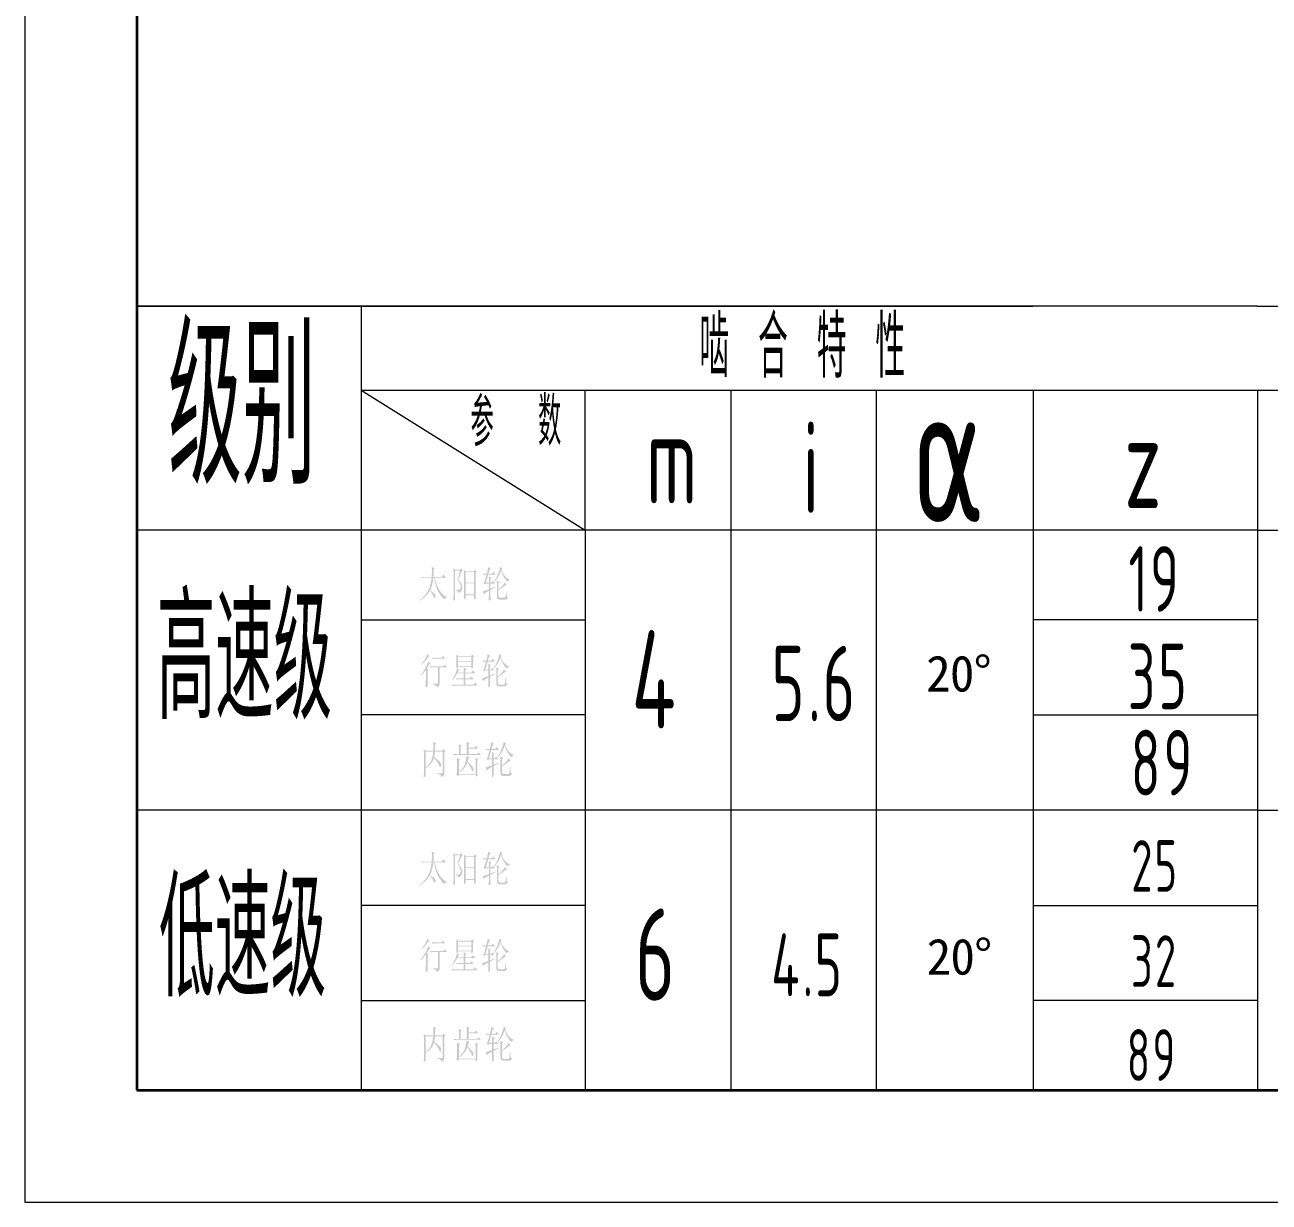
# Model space of a CAD drawing. Header units: millimetres. Extents: x -2378 to 2378, y -1682 to 1682.
# Drawn here: x -2378 to -1490, y -1682 to -841 of the extents above; entities that cross this region are included whole.
import ezdxf

# ---------------------------------------------------------------- set-up
doc = ezdxf.new("R2010")
doc.units = ezdxf.units.MM
doc.layers.add('粗实线层', color=7, linetype='Continuous', lineweight=35)
doc.layers.add('细实线层', color=7, linetype='Continuous', lineweight=18)
doc.styles.get("Standard").update_dxf_attribs({"font": 'txt.shx'})
doc.styles.add('标准', font='isocp.shx', dxfattribs={"width": 0.667, "bigfont": 'gbcbig.shx'})

# ---------------------------------------------------------------- blocks, each defined once
blk = doc.blocks.new('$CAXA_FRAME_13B17AC1$')
at = {"layer": '粗实线层'}
for p, q in [((-574.5, 400.5), (-574.5, -400.5)), ((-574.5, -400.5), (574.5, -400.5))]:
    blk.add_line(p, q, dxfattribs=at)
at = {"layer": '细实线层'}
for p, q in [((-594.5, 420.5), (-594.5, -420.5)), ((-594.5, -420.5), (594.5, -420.5))]:
    blk.add_line(p, q, dxfattribs=at)

msp = doc.modelspace()

# ---------------------------------------------------------------- hatches: boundary and pattern name
at = {"layer": '细实线层'}
h = msp.add_hatch(color=0, dxfattribs=at)
h.paths.add_polyline_path([(-2088.494, -1245.211), (-2087.351, -1245.912), (-2086.421, -1246.557), (-2085.707, -1247.141), (-2085.214, -1247.66), (-2084.919, -1248.169), (-2084.792, -1248.722), (-2084.83, -1249.31), (-2085.029, -1249.923), (-2085.313, -1250.365), (-2085.606, -1250.443), (-2085.9, -1250.157), (-2086.184, -1249.508), (-2086.548, -1248.633), (-2087.085, -1247.671), (-2087.795, -1246.623), (-2088.679, -1245.488)], flags=0)
h.paths.add_polyline_path([(-2085.352, -1229.273), (-2086.092, -1230.105), (-2086.149, -1232.663), (-2086.276, -1235.325), (-2080.363, -1235.325), (-2079.023, -1233.662), (-2077.222, -1235.925), (-2085.26, -1235.925), (-2084.765, -1238.117), (-2084.105, -1240.256), (-2083.272, -1242.344), (-2082.257, -1244.38), (-2081.078, -1246.225), (-2079.757, -1247.74), (-2078.288, -1248.927), (-2076.667, -1249.785), (-2076.667, -1250.2), (-2077.422, -1250.28), (-2078.024, -1250.524), (-2078.48, -1250.941), (-2078.792, -1251.54), (-2079.666, -1250.57), (-2080.617, -1249.323), (-2081.638, -1247.798), (-2082.719, -1245.996), (-2083.741, -1243.91), (-2084.59, -1241.533), (-2085.266, -1238.87), (-2085.768, -1235.925), (-2086.322, -1235.925), (-2086.73, -1238.774), (-2087.333, -1241.354), (-2088.135, -1243.656), (-2089.141, -1245.673), (-2090.389, -1247.511), (-2091.924, -1249.219), (-2093.753, -1250.805), (-2095.885, -1252.279), (-2096.116, -1251.956), (-2094.403, -1250.533), (-2092.871, -1249.022), (-2091.53, -1247.408), (-2090.388, -1245.673), (-2089.434, -1243.715), (-2088.65, -1241.44), (-2088.03, -1238.845), (-2087.57, -1235.925), (-2092.652, -1235.925), (-2093.697, -1236.018), (-2094.638, -1236.249), (-2095.377, -1235.325), (-2087.477, -1235.325), (-2087.425, -1233.011), (-2087.408, -1231.052), (-2087.425, -1229.439), (-2087.477, -1228.164)], flags=0)
h = msp.add_hatch(color=0, dxfattribs=at)
h.paths.add_polyline_path([(-2063.285, -1231.906), (-2063.285, -1239.39), (-2057.234, -1239.39), (-2057.234, -1231.906)], flags=0)
h.paths.add_polyline_path([(-2063.285, -1239.991), (-2063.285, -1247.891), (-2057.234, -1247.891), (-2057.234, -1239.991)], flags=0)
h.paths.add_polyline_path([(-2063.285, -1248.537), (-2063.285, -1250.801), (-2064.487, -1251.448), (-2064.469, -1250.767), (-2064.453, -1249.903), (-2064.437, -1248.852), (-2064.423, -1247.613), (-2064.411, -1246.184), (-2064.402, -1244.561), (-2064.396, -1242.744), (-2064.394, -1240.73), (-2064.396, -1238.731), (-2064.402, -1236.928), (-2064.411, -1235.321), (-2064.423, -1233.91), (-2064.437, -1232.696), (-2064.453, -1231.68), (-2064.469, -1230.862), (-2064.487, -1230.243), (-2063.285, -1231.259), (-2057.326, -1231.259), (-2056.772, -1230.243), (-2055.524, -1231.49), (-2056.171, -1232.183), (-2056.171, -1246.135), (-2056.17, -1247.668), (-2056.165, -1248.942), (-2056.152, -1249.955), (-2056.125, -1250.709), (-2057.234, -1251.355), (-2057.234, -1248.537)], flags=0)
h.paths.add_polyline_path([(-2067.258, -1230.844), (-2070.862, -1230.844), (-2070.862, -1251.633), (-2072.017, -1252.464), (-2072, -1251.608), (-2071.983, -1250.564), (-2071.967, -1249.33), (-2071.953, -1247.902), (-2071.941, -1246.28), (-2071.932, -1244.46), (-2071.927, -1242.442), (-2071.924, -1240.222), (-2071.927, -1238.017), (-2071.932, -1236.046), (-2071.941, -1234.307), (-2071.953, -1232.801), (-2071.967, -1231.527), (-2071.983, -1230.483), (-2072, -1229.671), (-2072.017, -1229.088), (-2070.862, -1230.243), (-2067.258, -1230.243), (-2066.612, -1229.181), (-2065.226, -1230.751), (-2065.695, -1231.108), (-2066.138, -1231.629), (-2066.564, -1232.323), (-2066.981, -1233.2), (-2068.598, -1237.173), (-2067.42, -1238.518), (-2066.519, -1239.76), (-2065.936, -1241.013), (-2065.734, -1242.439), (-2065.907, -1243.889), (-2066.427, -1245.165), (-2067.293, -1246.176), (-2068.506, -1246.874), (-2068.696, -1246.225), (-2069.054, -1245.662), (-2069.578, -1245.185), (-2070.261, -1244.795), (-2070.261, -1244.38), (-2069.255, -1244.595), (-2068.448, -1244.616), (-2067.832, -1244.438), (-2067.397, -1244.056), (-2066.935, -1242.988), (-2066.889, -1241.608), (-2067.105, -1240.759), (-2067.547, -1239.737), (-2068.214, -1238.541), (-2069.106, -1237.173)], flags=0)
h = msp.add_hatch(color=0, dxfattribs=at)
h.paths.add_polyline_path([(-2046.708, -1239.483), (-2046.731, -1237.098), (-2046.754, -1235.094), (-2044.86, -1236.156), (-2045.599, -1236.896), (-2045.599, -1239.483), (-2044.906, -1239.483), (-2043.936, -1238.235), (-2042.504, -1240.083), (-2045.599, -1240.083), (-2045.599, -1243.825), (-2042.181, -1242.485), (-2042.134, -1242.901), (-2045.599, -1244.795), (-2045.588, -1248.474), (-2045.507, -1251.633), (-2046.754, -1252.372), (-2046.747, -1250.345), (-2046.731, -1248.491), (-2046.715, -1246.811), (-2046.708, -1245.304), (-2048.127, -1246.083), (-2049.191, -1246.759), (-2049.891, -1247.33), (-2050.219, -1247.798), (-2051.235, -1245.719), (-2050.43, -1245.521), (-2049.405, -1245.205), (-2048.162, -1244.777), (-2046.708, -1244.241), (-2046.708, -1240.083), (-2048.879, -1240.083), (-2049.48, -1240.822), (-2050.496, -1239.483), (-2049.803, -1238.836), (-2048.325, -1233.662), (-2048.879, -1233.662), (-2049.636, -1233.754), (-2050.496, -1233.985), (-2051.235, -1233.015), (-2048.14, -1233.015), (-2047.661, -1230.832), (-2047.078, -1228.164), (-2045.23, -1229.689), (-2046.246, -1230.335), (-2047.031, -1233.015), (-2044.537, -1233.015), (-2043.428, -1231.675), (-2041.95, -1233.662), (-2047.17, -1233.662), (-2048.833, -1239.483)], flags=0)
h.paths.add_polyline_path([(-2036.96, -1229.504), (-2037.746, -1230.243), (-2036.646, -1232.807), (-2035.286, -1234.817), (-2033.666, -1236.272), (-2031.786, -1237.173), (-2031.786, -1237.496), (-2032.75, -1237.947), (-2033.403, -1238.743), (-2034.91, -1237.124), (-2036.175, -1235.25), (-2037.197, -1233.124), (-2037.977, -1230.751), (-2039.017, -1233.298), (-2040.206, -1235.533), (-2041.55, -1237.456), (-2043.058, -1239.067), (-2043.197, -1238.743), (-2041.875, -1236.774), (-2040.656, -1234.355), (-2039.553, -1231.485), (-2038.623, -1228.164)], flags=0)
h.paths.add_polyline_path([(-2040.933, -1243.317), (-2040.968, -1240.372), (-2041.072, -1237.912), (-2039.039, -1239.159), (-2039.871, -1239.898), (-2039.871, -1244.472), (-2038.493, -1243.26), (-2037.272, -1241.983), (-2036.207, -1240.646), (-2035.297, -1239.252), (-2033.957, -1241.238), (-2035.066, -1241.469), (-2037.486, -1243.398), (-2039.871, -1244.98), (-2039.871, -1248.306), (-2039.828, -1249.26), (-2039.565, -1249.906), (-2039.085, -1250.249), (-2038.392, -1250.293), (-2035.574, -1250.293), (-2035.209, -1250.187), (-2034.939, -1249.866), (-2034.756, -1249.318), (-2034.65, -1248.537), (-2034.587, -1246.909), (-2034.558, -1245.627), (-2034.235, -1245.627), (-2034.05, -1248.306), (-2033.936, -1248.93), (-2033.726, -1249.415), (-2033.413, -1249.762), (-2032.987, -1249.969), (-2033.325, -1250.611), (-2033.784, -1251.084), (-2034.365, -1251.392), (-2035.066, -1251.54), (-2039.039, -1251.54), (-2039.933, -1251.394), (-2040.541, -1250.957), (-2040.871, -1250.234), (-2040.933, -1249.23)], flags=0)
h = msp.add_hatch(color=0, dxfattribs=at)
h.paths.add_polyline_path([(-2087.402, -1293.13), (-2080.401, -1293.13), (-2079.303, -1291.803), (-2077.884, -1293.771), (-2084.702, -1293.771), (-2085.754, -1293.862), (-2086.67, -1294.091)], flags=0)
h.paths.add_polyline_path([(-2086.67, -1311.479), (-2085.665, -1311.566), (-2084.845, -1311.622), (-2084.205, -1311.653), (-2083.741, -1311.662), (-2083.407, -1311.585), (-2083.163, -1311.353), (-2083.014, -1310.967), (-2082.963, -1310.427), (-2082.963, -1299.948), (-2086.121, -1299.948), (-2087.156, -1300.04), (-2088.088, -1300.269), (-2088.82, -1299.308), (-2079.348, -1299.308), (-2078.113, -1297.889), (-2076.74, -1299.948), (-2081.819, -1299.948), (-2081.819, -1310.976), (-2081.922, -1312.211), (-2082.3, -1313.172), (-2082.952, -1313.859), (-2083.878, -1314.271), (-2084.057, -1313.566), (-2084.588, -1312.955), (-2085.461, -1312.43), (-2086.67, -1311.983)], flags=0)
h.paths.add_polyline_path([(-2090.696, -1290.568), (-2089.232, -1292.032), (-2089.565, -1292.247), (-2090.01, -1292.684), (-2090.558, -1293.345), (-2091.2, -1294.229), (-2092.773, -1296.253), (-2094.723, -1298.209), (-2094.86, -1297.889), (-2093.545, -1296.133), (-2092.298, -1294.137), (-2091.308, -1292.215)], flags=0)
h.paths.add_polyline_path([(-2090.513, -1302.328), (-2090.513, -1313.538), (-2091.749, -1314.454), (-2091.747, -1313.763), (-2091.742, -1312.823), (-2091.734, -1311.633), (-2091.726, -1310.192), (-2091.717, -1308.501), (-2091.71, -1306.558), (-2091.705, -1304.363), (-2091.703, -1301.916), (-2093.55, -1304.147), (-2095.364, -1305.897), (-2095.501, -1305.622), (-2093.854, -1303.317), (-2092.206, -1300.772), (-2090.805, -1298.135), (-2089.781, -1295.601), (-2088.408, -1297.157), (-2089.141, -1297.66), (-2090.136, -1299.439), (-2090.925, -1300.772), (-2090.056, -1301.687)], flags=0)
h = msp.add_hatch(color=0, dxfattribs=at)
h.paths.add_polyline_path([(-2062.746, -1301.184), (-2063.478, -1301.916), (-2063.478, -1303.655), (-2059.268, -1303.655), (-2058.078, -1302.099), (-2056.294, -1304.25), (-2063.478, -1304.25), (-2063.478, -1307.864), (-2060.229, -1307.864), (-2059.131, -1306.446), (-2057.483, -1308.505), (-2063.478, -1308.505), (-2063.478, -1312.394), (-2057.895, -1312.394), (-2056.568, -1310.747), (-2054.784, -1313.035), (-2070.753, -1313.035), (-2071.806, -1313.109), (-2072.721, -1313.355), (-2073.499, -1312.394), (-2064.622, -1312.394), (-2064.622, -1308.505), (-2068.786, -1308.505), (-2069.564, -1308.688), (-2070.204, -1307.864), (-2064.622, -1307.864), (-2064.622, -1304.25), (-2069.289, -1304.25), (-2070.833, -1306.926), (-2072.721, -1309.191), (-2072.995, -1309.008), (-2071.554, -1306.606), (-2070.524, -1304.341), (-2069.838, -1302.322), (-2069.426, -1300.68), (-2067.779, -1302.007), (-2068.402, -1302.522), (-2069.06, -1303.655), (-2064.622, -1303.655), (-2064.65, -1301.727), (-2064.713, -1300.04)], flags=0)
h.paths.add_polyline_path([(-2068.786, -1295.922), (-2068.786, -1298.896), (-2059.176, -1298.896), (-2059.176, -1295.922)], flags=0)
h.paths.add_polyline_path([(-2070.021, -1290.797), (-2068.694, -1291.803), (-2059.268, -1291.803), (-2058.536, -1290.797), (-2057.3, -1292.124), (-2058.078, -1292.856), (-2058.07, -1295.111), (-2058.044, -1297.066), (-2058.001, -1298.711), (-2057.941, -1300.04), (-2059.176, -1300.772), (-2059.176, -1299.536), (-2068.786, -1299.536), (-2068.786, -1300.04), (-2070.021, -1300.68), (-2069.998, -1298.547), (-2069.975, -1295.83), (-2069.998, -1293.09)], flags=0)
h.paths.add_polyline_path([(-2068.786, -1292.444), (-2068.786, -1295.327), (-2059.176, -1295.327), (-2059.176, -1292.444)], flags=0)
h = msp.add_hatch(color=0, dxfattribs=at)
h.paths.add_polyline_path([(-2047.104, -1301.596), (-2047.127, -1299.233), (-2047.149, -1297.249), (-2045.273, -1298.301), (-2046.006, -1299.033), (-2046.006, -1301.596), (-2045.319, -1301.596), (-2044.358, -1300.36), (-2042.94, -1302.19), (-2046.006, -1302.19), (-2046.006, -1305.897), (-2042.619, -1304.57), (-2042.574, -1304.982), (-2046.006, -1306.858), (-2045.994, -1310.501), (-2045.914, -1313.63), (-2047.149, -1314.362), (-2047.142, -1312.354), (-2047.127, -1310.518), (-2047.111, -1308.854), (-2047.104, -1307.361), (-2048.509, -1308.133), (-2049.563, -1308.802), (-2050.257, -1309.369), (-2050.581, -1309.832), (-2051.588, -1307.773), (-2050.791, -1307.576), (-2049.775, -1307.264), (-2048.544, -1306.84), (-2047.104, -1306.309), (-2047.104, -1302.19), (-2049.254, -1302.19), (-2049.849, -1302.923), (-2050.856, -1301.596), (-2050.169, -1300.955), (-2048.705, -1295.83), (-2049.254, -1295.83), (-2050.004, -1295.922), (-2050.856, -1296.15), (-2051.588, -1295.189), (-2048.522, -1295.189), (-2048.047, -1293.027), (-2047.47, -1290.385), (-2045.639, -1291.895), (-2046.646, -1292.536), (-2047.424, -1295.189), (-2044.953, -1295.189), (-2043.855, -1293.862), (-2042.391, -1295.83), (-2047.561, -1295.83), (-2049.209, -1301.596)], flags=0)
h.paths.add_polyline_path([(-2037.449, -1291.712), (-2038.227, -1292.444), (-2037.137, -1294.984), (-2035.79, -1296.974), (-2034.186, -1298.415), (-2032.324, -1299.308), (-2032.324, -1299.628), (-2033.279, -1300.074), (-2033.925, -1300.863), (-2035.418, -1299.26), (-2036.671, -1297.403), (-2037.683, -1295.297), (-2038.455, -1292.947), (-2039.486, -1295.47), (-2040.663, -1297.683), (-2041.995, -1299.588), (-2043.489, -1301.184), (-2043.626, -1300.863), (-2042.316, -1298.913), (-2041.109, -1296.516), (-2040.017, -1293.674), (-2039.096, -1290.385)], flags=0)
h.paths.add_polyline_path([(-2041.384, -1305.393), (-2041.418, -1302.476), (-2041.521, -1300.04), (-2039.508, -1301.275), (-2040.332, -1302.007), (-2040.332, -1306.537), (-2038.967, -1305.337), (-2037.758, -1304.072), (-2036.702, -1302.747), (-2035.802, -1301.367), (-2034.475, -1303.334), (-2035.573, -1303.563), (-2037.969, -1305.474), (-2040.332, -1307.041), (-2040.332, -1310.335), (-2040.289, -1311.28), (-2040.028, -1311.92), (-2039.553, -1312.259), (-2038.867, -1312.303), (-2036.076, -1312.303), (-2035.714, -1312.199), (-2035.447, -1311.88), (-2035.265, -1311.338), (-2035.161, -1310.564), (-2035.098, -1308.951), (-2035.069, -1307.681), (-2034.749, -1307.681), (-2034.566, -1310.335), (-2034.453, -1310.953), (-2034.246, -1311.434), (-2033.935, -1311.777), (-2033.514, -1311.983), (-2033.848, -1312.618), (-2034.303, -1313.087), (-2034.878, -1313.392), (-2035.573, -1313.538), (-2039.508, -1313.538), (-2040.393, -1313.393), (-2040.995, -1312.961), (-2041.323, -1312.245), (-2041.384, -1311.25)], flags=0)
h = msp.add_hatch(color=0, dxfattribs=at)
h.paths.add_polyline_path([(-2091.929, -1360.151), (-2091.929, -1371.6), (-2090.821, -1370.718), (-2089.813, -1369.664), (-2088.912, -1368.448), (-2088.129, -1367.078), (-2087.48, -1365.563), (-2086.981, -1363.903), (-2086.634, -1362.099), (-2086.445, -1360.151)], flags=0)
h.paths.add_polyline_path([(-2093.228, -1378.671), (-2093.12, -1376.086), (-2093.084, -1374.005), (-2093.084, -1363.47), (-2093.093, -1361.829), (-2093.12, -1360.44), (-2093.165, -1359.303), (-2093.228, -1358.419), (-2091.929, -1359.478), (-2086.445, -1359.478), (-2086.445, -1356.369), (-2086.445, -1353.08), (-2084.233, -1354.379), (-2085.099, -1355.148), (-2085.147, -1359.478), (-2079.903, -1359.478), (-2079.134, -1358.275), (-2077.691, -1359.718), (-2078.46, -1360.44), (-2078.46, -1374.967), (-2078.559, -1376.104), (-2078.923, -1377.06), (-2079.549, -1377.835), (-2080.432, -1378.431), (-2080.678, -1377.62), (-2081.274, -1376.928), (-2082.232, -1376.361), (-2083.559, -1375.929), (-2083.559, -1375.496), (-2082.495, -1375.615), (-2081.611, -1375.689), (-2080.908, -1375.726), (-2080.384, -1375.737), (-2080.041, -1375.618), (-2079.801, -1375.256), (-2079.661, -1374.641), (-2079.615, -1373.765), (-2079.615, -1360.151), (-2085.147, -1360.151), (-2085.393, -1362.292), (-2085.676, -1364.144), (-2083.673, -1365.651), (-2082.212, -1366.928), (-2081.292, -1367.979), (-2080.914, -1368.81), (-2080.847, -1370.085), (-2081.106, -1371.071), (-2081.33, -1371.367), (-2081.563, -1371.384), (-2081.796, -1371.111), (-2082.02, -1370.542), (-2082.669, -1369.087), (-2083.607, -1367.559), (-2085.868, -1364.673), (-2086.939, -1367.198), (-2088.37, -1369.291), (-2090.095, -1370.945), (-2091.929, -1372.129), (-2091.929, -1377.805)], flags=0)
h = msp.add_hatch(color=0, dxfattribs=at)
h.paths.add_polyline_path([(-2060.678, -1364.144), (-2060.967, -1364.585), (-2061.261, -1365.256), (-2061.564, -1366.153), (-2061.881, -1367.271), (-2060.041, -1369.153), (-2058.561, -1370.782), (-2058.056, -1371.532), (-2057.762, -1372.267), (-2057.675, -1372.994), (-2057.792, -1373.717), (-2058.035, -1374.212), (-2058.333, -1374.252), (-2058.685, -1373.832), (-2059.091, -1372.947), (-2059.596, -1371.811), (-2060.251, -1370.572), (-2061.059, -1369.233), (-2062.025, -1367.8), (-2063.079, -1370.09), (-2064.358, -1372.051), (-2065.854, -1373.678), (-2067.557, -1374.967), (-2067.701, -1374.534), (-2066.642, -1373.533), (-2065.7, -1372.406), (-2064.879, -1371.155), (-2064.178, -1369.778), (-2063.598, -1368.278), (-2063.142, -1366.654), (-2062.809, -1364.907), (-2062.602, -1363.037)], flags=0)
h.paths.add_polyline_path([(-2070.106, -1376.362), (-2069.385, -1375.4), (-2069.387, -1373.432), (-2069.393, -1371.639), (-2069.403, -1370.022), (-2069.415, -1368.581), (-2069.429, -1367.316), (-2069.446, -1366.227), (-2069.463, -1365.314), (-2069.481, -1364.577), (-2067.413, -1365.779), (-2068.086, -1366.645), (-2068.086, -1376.074), (-2056.156, -1376.074), (-2056.158, -1373.97), (-2056.165, -1372.058), (-2056.176, -1370.339), (-2056.192, -1368.81), (-2056.213, -1367.47), (-2056.237, -1366.319), (-2056.267, -1365.355), (-2056.3, -1364.577), (-2054.232, -1365.779), (-2054.905, -1366.645), (-2054.905, -1368.614), (-2054.904, -1370.406), (-2054.9, -1372.023), (-2054.893, -1373.464), (-2054.882, -1374.729), (-2054.865, -1375.818), (-2054.841, -1376.731), (-2054.809, -1377.469), (-2056.156, -1378.094), (-2056.156, -1376.699), (-2068.038, -1376.699), (-2068.808, -1377.805)], flags=0)
h.paths.add_polyline_path([(-2062.506, -1361.979), (-2062.514, -1358.958), (-2062.536, -1356.465), (-2062.567, -1354.504), (-2062.602, -1353.08), (-2060.437, -1354.186), (-2061.207, -1354.812), (-2061.207, -1357.313), (-2057.07, -1357.313), (-2055.964, -1355.918), (-2054.376, -1357.987), (-2061.207, -1357.987), (-2061.207, -1361.979), (-2055.05, -1361.979), (-2053.943, -1360.584), (-2052.356, -1362.605), (-2069.385, -1362.605), (-2070.497, -1362.701), (-2071.501, -1362.941), (-2072.223, -1361.979), (-2068.086, -1361.979), (-2068.094, -1359.302), (-2068.116, -1357.193), (-2068.147, -1355.661), (-2068.182, -1354.715), (-2066.162, -1355.918), (-2066.787, -1356.688), (-2066.787, -1361.979)], flags=0)
h = msp.add_hatch(color=0, dxfattribs=at)
h.paths.add_polyline_path([(-2044.426, -1365.01), (-2044.451, -1362.526), (-2044.475, -1360.44), (-2042.502, -1361.546), (-2043.272, -1362.316), (-2043.272, -1365.01), (-2042.55, -1365.01), (-2041.54, -1363.711), (-2040.049, -1365.635), (-2043.272, -1365.635), (-2043.272, -1369.532), (-2039.712, -1368.136), (-2039.664, -1368.569), (-2043.272, -1370.542), (-2043.26, -1374.372), (-2043.176, -1377.661), (-2044.475, -1378.431), (-2044.467, -1376.32), (-2044.451, -1374.39), (-2044.434, -1372.64), (-2044.426, -1371.071), (-2045.904, -1371.883), (-2047.012, -1372.586), (-2047.741, -1373.181), (-2048.082, -1373.668), (-2049.141, -1371.504), (-2048.303, -1371.297), (-2047.235, -1370.969), (-2045.941, -1370.523), (-2044.426, -1369.964), (-2044.426, -1365.635), (-2046.687, -1365.635), (-2047.313, -1366.405), (-2048.371, -1365.01), (-2047.649, -1364.336), (-2046.11, -1358.949), (-2046.687, -1358.949), (-2047.475, -1359.045), (-2048.371, -1359.285), (-2049.141, -1358.275), (-2045.918, -1358.275), (-2045.419, -1356.002), (-2044.811, -1353.224), (-2042.887, -1354.812), (-2043.945, -1355.485), (-2044.763, -1358.275), (-2042.166, -1358.275), (-2041.011, -1356.88), (-2039.472, -1358.949), (-2044.908, -1358.949), (-2046.639, -1365.01)], flags=0)
h.paths.add_polyline_path([(-2034.277, -1354.619), (-2035.094, -1355.389), (-2033.949, -1358.059), (-2032.533, -1360.151), (-2030.846, -1361.666), (-2028.889, -1362.605), (-2028.889, -1362.941), (-2029.893, -1363.41), (-2030.573, -1364.24), (-2032.142, -1362.554), (-2033.459, -1360.602), (-2034.523, -1358.389), (-2035.335, -1355.918), (-2036.419, -1358.57), (-2037.656, -1360.897), (-2039.055, -1362.899), (-2040.626, -1364.577), (-2040.771, -1364.24), (-2039.394, -1362.19), (-2038.125, -1359.67), (-2036.976, -1356.682), (-2036.008, -1353.224)], flags=0)
h.paths.add_polyline_path([(-2038.413, -1369.002), (-2038.45, -1365.936), (-2038.558, -1363.374), (-2036.441, -1364.673), (-2037.307, -1365.443), (-2037.307, -1370.205), (-2035.873, -1368.943), (-2034.601, -1367.613), (-2033.492, -1366.221), (-2032.545, -1364.769), (-2031.15, -1366.838), (-2032.304, -1367.078), (-2034.824, -1369.087), (-2037.307, -1370.734), (-2037.307, -1374.198), (-2037.263, -1375.19), (-2036.988, -1375.863), (-2036.489, -1376.22), (-2035.768, -1376.266), (-2032.833, -1376.266), (-2032.453, -1376.156), (-2032.172, -1375.821), (-2031.981, -1375.251), (-2031.871, -1374.438), (-2031.805, -1372.742), (-2031.775, -1371.408), (-2031.438, -1371.408), (-2031.246, -1374.198), (-2031.127, -1374.847), (-2030.909, -1375.352), (-2030.583, -1375.713), (-2030.14, -1375.929), (-2030.491, -1376.598), (-2030.969, -1377.09), (-2031.574, -1377.411), (-2032.304, -1377.565), (-2036.441, -1377.565), (-2037.372, -1377.412), (-2038.005, -1376.958), (-2038.349, -1376.205), (-2038.413, -1375.16)], flags=0)
h = msp.add_hatch(color=0, dxfattribs=at)
h.paths.add_polyline_path([(-2088.494, -1448.591), (-2087.351, -1449.292), (-2086.421, -1449.936), (-2085.707, -1450.52), (-2085.214, -1451.039), (-2084.919, -1451.549), (-2084.792, -1452.102), (-2084.83, -1452.69), (-2085.029, -1453.303), (-2085.313, -1453.745), (-2085.606, -1453.823), (-2085.9, -1453.537), (-2086.184, -1452.887), (-2086.548, -1452.012), (-2087.085, -1451.051), (-2087.795, -1450.003), (-2088.679, -1448.868)], flags=0)
h.paths.add_polyline_path([(-2085.352, -1432.653), (-2086.092, -1433.484), (-2086.149, -1436.043), (-2086.276, -1438.705), (-2080.363, -1438.705), (-2079.023, -1437.042), (-2077.222, -1439.305), (-2085.26, -1439.305), (-2084.765, -1441.497), (-2084.105, -1443.636), (-2083.272, -1445.724), (-2082.257, -1447.759), (-2081.078, -1449.604), (-2079.757, -1451.12), (-2078.288, -1452.307), (-2076.667, -1453.164), (-2076.667, -1453.58), (-2077.422, -1453.66), (-2078.024, -1453.904), (-2078.48, -1454.321), (-2078.792, -1454.92), (-2079.666, -1453.95), (-2080.617, -1452.703), (-2081.638, -1451.178), (-2082.719, -1449.376), (-2083.741, -1447.289), (-2084.59, -1444.912), (-2085.266, -1442.25), (-2085.768, -1439.305), (-2086.322, -1439.305), (-2086.73, -1442.154), (-2087.333, -1444.733), (-2088.135, -1447.036), (-2089.141, -1449.053), (-2090.389, -1450.891), (-2091.924, -1452.599), (-2093.753, -1454.185), (-2095.885, -1455.659), (-2096.116, -1455.336), (-2094.403, -1453.912), (-2092.871, -1452.402), (-2091.53, -1450.788), (-2090.388, -1449.053), (-2089.434, -1447.095), (-2088.65, -1444.82), (-2088.03, -1442.225), (-2087.57, -1439.305), (-2092.652, -1439.305), (-2093.697, -1439.398), (-2094.638, -1439.629), (-2095.377, -1438.705), (-2087.477, -1438.705), (-2087.425, -1436.39), (-2087.408, -1434.431), (-2087.425, -1432.819), (-2087.477, -1431.544)], flags=0)
h = msp.add_hatch(color=0, dxfattribs=at)
h.paths.add_polyline_path([(-2063.285, -1435.286), (-2063.285, -1442.77), (-2057.234, -1442.77), (-2057.234, -1435.286)], flags=0)
h.paths.add_polyline_path([(-2063.285, -1443.371), (-2063.285, -1451.27), (-2057.234, -1451.27), (-2057.234, -1443.371)], flags=0)
h.paths.add_polyline_path([(-2063.285, -1451.917), (-2063.285, -1454.181), (-2064.487, -1454.828), (-2064.469, -1454.147), (-2064.453, -1453.283), (-2064.437, -1452.232), (-2064.423, -1450.993), (-2064.411, -1449.564), (-2064.402, -1447.941), (-2064.396, -1446.124), (-2064.394, -1444.11), (-2064.396, -1442.111), (-2064.402, -1440.308), (-2064.411, -1438.701), (-2064.423, -1437.29), (-2064.437, -1436.076), (-2064.453, -1435.06), (-2064.469, -1434.242), (-2064.487, -1433.623), (-2063.285, -1434.639), (-2057.326, -1434.639), (-2056.772, -1433.623), (-2055.524, -1434.87), (-2056.171, -1435.563), (-2056.171, -1449.515), (-2056.17, -1451.048), (-2056.165, -1452.321), (-2056.152, -1453.335), (-2056.125, -1454.088), (-2057.234, -1454.735), (-2057.234, -1451.917)], flags=0)
h.paths.add_polyline_path([(-2067.258, -1434.223), (-2070.862, -1434.223), (-2070.862, -1455.012), (-2072.017, -1455.844), (-2072, -1454.988), (-2071.983, -1453.944), (-2071.967, -1452.709), (-2071.953, -1451.282), (-2071.941, -1449.66), (-2071.932, -1447.84), (-2071.927, -1445.822), (-2071.924, -1443.602), (-2071.927, -1441.397), (-2071.932, -1439.426), (-2071.941, -1437.687), (-2071.953, -1436.181), (-2071.967, -1434.907), (-2071.983, -1433.863), (-2072, -1433.051), (-2072.017, -1432.468), (-2070.862, -1433.623), (-2067.258, -1433.623), (-2066.612, -1432.56), (-2065.226, -1434.131), (-2065.695, -1434.488), (-2066.138, -1435.009), (-2066.564, -1435.703), (-2066.981, -1436.58), (-2068.598, -1440.553), (-2067.42, -1441.898), (-2066.519, -1443.14), (-2065.936, -1444.393), (-2065.734, -1445.819), (-2065.907, -1447.269), (-2066.427, -1448.545), (-2067.293, -1449.555), (-2068.506, -1450.254), (-2068.696, -1449.604), (-2069.054, -1449.041), (-2069.578, -1448.565), (-2070.261, -1448.175), (-2070.261, -1447.759), (-2069.255, -1447.975), (-2068.448, -1447.996), (-2067.832, -1447.818), (-2067.397, -1447.436), (-2066.935, -1446.368), (-2066.889, -1444.988), (-2067.105, -1444.139), (-2067.547, -1443.117), (-2068.214, -1441.921), (-2069.106, -1440.553)], flags=0)
h = msp.add_hatch(color=0, dxfattribs=at)
h.paths.add_polyline_path([(-2046.708, -1442.862), (-2046.731, -1440.477), (-2046.754, -1438.474), (-2044.86, -1439.536), (-2045.599, -1440.275), (-2045.599, -1442.862), (-2044.906, -1442.862), (-2043.936, -1441.615), (-2042.504, -1443.463), (-2045.599, -1443.463), (-2045.599, -1447.205), (-2042.181, -1445.865), (-2042.134, -1446.281), (-2045.599, -1448.175), (-2045.588, -1451.854), (-2045.507, -1455.012), (-2046.754, -1455.752), (-2046.747, -1453.725), (-2046.731, -1451.871), (-2046.715, -1450.191), (-2046.708, -1448.683), (-2048.127, -1449.463), (-2049.191, -1450.139), (-2049.891, -1450.71), (-2050.219, -1451.178), (-2051.235, -1449.099), (-2050.43, -1448.901), (-2049.405, -1448.585), (-2048.162, -1448.157), (-2046.708, -1447.621), (-2046.708, -1443.463), (-2048.879, -1443.463), (-2049.48, -1444.202), (-2050.496, -1442.862), (-2049.803, -1442.216), (-2048.325, -1437.042), (-2048.879, -1437.042), (-2049.636, -1437.134), (-2050.496, -1437.365), (-2051.235, -1436.395), (-2048.14, -1436.395), (-2047.661, -1434.212), (-2047.078, -1431.544), (-2045.23, -1433.069), (-2046.246, -1433.715), (-2047.031, -1436.395), (-2044.537, -1436.395), (-2043.428, -1435.055), (-2041.95, -1437.042), (-2047.17, -1437.042), (-2048.833, -1442.862)], flags=0)
h.paths.add_polyline_path([(-2036.96, -1432.884), (-2037.746, -1433.623), (-2036.646, -1436.187), (-2035.286, -1438.196), (-2033.666, -1439.652), (-2031.786, -1440.553), (-2031.786, -1440.876), (-2032.75, -1441.326), (-2033.403, -1442.123), (-2034.91, -1440.504), (-2036.175, -1438.63), (-2037.197, -1436.504), (-2037.977, -1434.131), (-2039.017, -1436.678), (-2040.206, -1438.913), (-2041.55, -1440.836), (-2043.058, -1442.447), (-2043.197, -1442.123), (-2041.875, -1440.154), (-2040.656, -1437.734), (-2039.553, -1434.864), (-2038.623, -1431.544)], flags=0)
h.paths.add_polyline_path([(-2040.933, -1446.697), (-2040.968, -1443.752), (-2041.072, -1441.292), (-2039.039, -1442.539), (-2039.871, -1443.278), (-2039.871, -1447.852), (-2038.493, -1446.64), (-2037.272, -1445.363), (-2036.207, -1444.025), (-2035.297, -1442.631), (-2033.957, -1444.618), (-2035.066, -1444.849), (-2037.486, -1446.778), (-2039.871, -1448.36), (-2039.871, -1451.686), (-2039.828, -1452.64), (-2039.565, -1453.286), (-2039.085, -1453.629), (-2038.392, -1453.673), (-2035.574, -1453.673), (-2035.209, -1453.567), (-2034.939, -1453.245), (-2034.756, -1452.698), (-2034.65, -1451.917), (-2034.587, -1450.289), (-2034.558, -1449.007), (-2034.235, -1449.007), (-2034.05, -1451.686), (-2033.936, -1452.31), (-2033.726, -1452.795), (-2033.413, -1453.141), (-2032.987, -1453.349), (-2033.325, -1453.991), (-2033.784, -1454.464), (-2034.365, -1454.772), (-2035.066, -1454.92), (-2039.039, -1454.92), (-2039.933, -1454.773), (-2040.541, -1454.337), (-2040.871, -1453.614), (-2040.933, -1452.61)], flags=0)
h = msp.add_hatch(color=0, dxfattribs=at)
h.paths.add_polyline_path([(-2087.402, -1496.51), (-2080.401, -1496.51), (-2079.303, -1495.183), (-2077.884, -1497.151), (-2084.702, -1497.151), (-2085.754, -1497.242), (-2086.67, -1497.471)], flags=0)
h.paths.add_polyline_path([(-2086.67, -1514.859), (-2085.665, -1514.946), (-2084.845, -1515.002), (-2084.205, -1515.033), (-2083.741, -1515.042), (-2083.407, -1514.965), (-2083.163, -1514.733), (-2083.014, -1514.347), (-2082.963, -1513.807), (-2082.963, -1503.328), (-2086.121, -1503.328), (-2087.156, -1503.42), (-2088.088, -1503.648), (-2088.82, -1502.687), (-2079.348, -1502.687), (-2078.113, -1501.269), (-2076.74, -1503.328), (-2081.819, -1503.328), (-2081.819, -1514.356), (-2081.922, -1515.591), (-2082.3, -1516.552), (-2082.952, -1517.238), (-2083.878, -1517.65), (-2084.057, -1516.945), (-2084.588, -1516.335), (-2085.461, -1515.81), (-2086.67, -1515.362)], flags=0)
h.paths.add_polyline_path([(-2090.696, -1493.948), (-2089.232, -1495.412), (-2089.565, -1495.626), (-2090.01, -1496.064), (-2090.558, -1496.725), (-2091.2, -1497.608), (-2092.773, -1499.633), (-2094.723, -1501.589), (-2094.86, -1501.269), (-2093.545, -1499.513), (-2092.298, -1497.517), (-2091.308, -1495.595)], flags=0)
h.paths.add_polyline_path([(-2090.513, -1505.708), (-2090.513, -1516.918), (-2091.749, -1517.833), (-2091.747, -1517.143), (-2091.742, -1516.203), (-2091.734, -1515.013), (-2091.726, -1513.572), (-2091.717, -1511.881), (-2091.71, -1509.938), (-2091.705, -1507.743), (-2091.703, -1505.296), (-2093.55, -1507.526), (-2095.364, -1509.277), (-2095.501, -1509.002), (-2093.854, -1506.697), (-2092.206, -1504.152), (-2090.805, -1501.515), (-2089.781, -1498.981), (-2088.408, -1500.537), (-2089.141, -1501.04), (-2090.136, -1502.819), (-2090.925, -1504.152), (-2090.056, -1505.067)], flags=0)
h = msp.add_hatch(color=0, dxfattribs=at)
h.paths.add_polyline_path([(-2062.746, -1504.564), (-2063.478, -1505.296), (-2063.478, -1507.034), (-2059.268, -1507.034), (-2058.078, -1505.479), (-2056.294, -1507.629), (-2063.478, -1507.629), (-2063.478, -1511.244), (-2060.229, -1511.244), (-2059.131, -1509.826), (-2057.483, -1511.885), (-2063.478, -1511.885), (-2063.478, -1515.774), (-2057.895, -1515.774), (-2056.568, -1514.127), (-2054.784, -1516.415), (-2070.753, -1516.415), (-2071.806, -1516.489), (-2072.721, -1516.735), (-2073.499, -1515.774), (-2064.622, -1515.774), (-2064.622, -1511.885), (-2068.786, -1511.885), (-2069.564, -1512.068), (-2070.204, -1511.244), (-2064.622, -1511.244), (-2064.622, -1507.629), (-2069.289, -1507.629), (-2070.833, -1510.306), (-2072.721, -1512.571), (-2072.995, -1512.388), (-2071.554, -1509.986), (-2070.524, -1507.721), (-2069.838, -1505.702), (-2069.426, -1504.06), (-2067.779, -1505.387), (-2068.402, -1505.902), (-2069.06, -1507.034), (-2064.622, -1507.034), (-2064.65, -1505.107), (-2064.713, -1503.42)], flags=0)
h.paths.add_polyline_path([(-2068.786, -1499.301), (-2068.786, -1502.276), (-2059.176, -1502.276), (-2059.176, -1499.301)], flags=0)
h.paths.add_polyline_path([(-2070.021, -1494.177), (-2068.694, -1495.183), (-2059.268, -1495.183), (-2058.536, -1494.177), (-2057.3, -1495.504), (-2058.078, -1496.236), (-2058.07, -1498.491), (-2058.044, -1500.445), (-2058.001, -1502.091), (-2057.941, -1503.42), (-2059.176, -1504.152), (-2059.176, -1502.916), (-2068.786, -1502.916), (-2068.786, -1503.42), (-2070.021, -1504.06), (-2069.998, -1501.927), (-2069.975, -1499.21), (-2069.998, -1496.47)], flags=0)
h.paths.add_polyline_path([(-2068.786, -1495.824), (-2068.786, -1498.707), (-2059.176, -1498.707), (-2059.176, -1495.824)], flags=0)
h = msp.add_hatch(color=0, dxfattribs=at)
h.paths.add_polyline_path([(-2047.104, -1504.975), (-2047.127, -1502.613), (-2047.149, -1500.628), (-2045.273, -1501.681), (-2046.006, -1502.413), (-2046.006, -1504.975), (-2045.319, -1504.975), (-2044.358, -1503.74), (-2042.94, -1505.57), (-2046.006, -1505.57), (-2046.006, -1509.277), (-2042.619, -1507.95), (-2042.574, -1508.361), (-2046.006, -1510.238), (-2045.994, -1513.881), (-2045.914, -1517.01), (-2047.149, -1517.742), (-2047.142, -1515.734), (-2047.127, -1513.898), (-2047.111, -1512.234), (-2047.104, -1510.741), (-2048.509, -1511.513), (-2049.563, -1512.182), (-2050.257, -1512.749), (-2050.581, -1513.212), (-2051.588, -1511.153), (-2050.791, -1510.956), (-2049.775, -1510.644), (-2048.544, -1510.22), (-2047.104, -1509.688), (-2047.104, -1505.57), (-2049.254, -1505.57), (-2049.849, -1506.302), (-2050.856, -1504.975), (-2050.169, -1504.335), (-2048.705, -1499.21), (-2049.254, -1499.21), (-2050.004, -1499.301), (-2050.856, -1499.53), (-2051.588, -1498.569), (-2048.522, -1498.569), (-2048.047, -1496.407), (-2047.47, -1493.765), (-2045.639, -1495.275), (-2046.646, -1495.915), (-2047.424, -1498.569), (-2044.953, -1498.569), (-2043.855, -1497.242), (-2042.391, -1499.21), (-2047.561, -1499.21), (-2049.209, -1504.975)], flags=0)
h.paths.add_polyline_path([(-2037.449, -1495.092), (-2038.227, -1495.824), (-2037.137, -1498.363), (-2035.79, -1500.354), (-2034.186, -1501.795), (-2032.324, -1502.687), (-2032.324, -1503.008), (-2033.279, -1503.454), (-2033.925, -1504.243), (-2035.418, -1502.64), (-2036.671, -1500.783), (-2037.683, -1498.677), (-2038.455, -1496.327), (-2039.486, -1498.85), (-2040.663, -1501.063), (-2041.995, -1502.968), (-2043.489, -1504.564), (-2043.626, -1504.243), (-2042.316, -1502.293), (-2041.109, -1499.896), (-2040.017, -1497.054), (-2039.096, -1493.765)], flags=0)
h.paths.add_polyline_path([(-2041.384, -1508.773), (-2041.418, -1505.856), (-2041.521, -1503.42), (-2039.508, -1504.655), (-2040.332, -1505.387), (-2040.332, -1509.917), (-2038.967, -1508.717), (-2037.758, -1507.452), (-2036.702, -1506.127), (-2035.802, -1504.747), (-2034.475, -1506.714), (-2035.573, -1506.943), (-2037.969, -1508.853), (-2040.332, -1510.421), (-2040.332, -1513.715), (-2040.289, -1514.66), (-2040.028, -1515.3), (-2039.553, -1515.639), (-2038.867, -1515.683), (-2036.076, -1515.683), (-2035.714, -1515.578), (-2035.447, -1515.259), (-2035.265, -1514.718), (-2035.161, -1513.944), (-2035.098, -1512.331), (-2035.069, -1511.061), (-2034.749, -1511.061), (-2034.566, -1513.715), (-2034.453, -1514.333), (-2034.246, -1514.813), (-2033.935, -1515.157), (-2033.514, -1515.362), (-2033.848, -1515.998), (-2034.303, -1516.466), (-2034.878, -1516.772), (-2035.573, -1516.918), (-2039.508, -1516.918), (-2040.393, -1516.773), (-2040.995, -1516.34), (-2041.323, -1515.625), (-2041.384, -1514.63)], flags=0)
h = msp.add_hatch(color=0, dxfattribs=at)
h.paths.add_polyline_path([(-2091.929, -1563.531), (-2091.929, -1574.98), (-2090.821, -1574.097), (-2089.813, -1573.044), (-2088.912, -1571.827), (-2088.129, -1570.458), (-2087.48, -1568.943), (-2086.981, -1567.283), (-2086.634, -1565.479), (-2086.445, -1563.531)], flags=0)
h.paths.add_polyline_path([(-2093.228, -1582.051), (-2093.12, -1579.465), (-2093.084, -1577.385), (-2093.084, -1566.85), (-2093.093, -1565.209), (-2093.12, -1563.82), (-2093.165, -1562.683), (-2093.228, -1561.799), (-2091.929, -1562.858), (-2086.445, -1562.858), (-2086.445, -1559.749), (-2086.445, -1556.46), (-2084.233, -1557.759), (-2085.099, -1558.528), (-2085.147, -1562.858), (-2079.903, -1562.858), (-2079.134, -1561.655), (-2077.691, -1563.098), (-2078.46, -1563.82), (-2078.46, -1578.347), (-2078.559, -1579.484), (-2078.923, -1580.44), (-2079.549, -1581.215), (-2080.432, -1581.811), (-2080.678, -1581), (-2081.274, -1580.307), (-2082.232, -1579.741), (-2083.559, -1579.309), (-2083.559, -1578.876), (-2082.495, -1578.995), (-2081.611, -1579.069), (-2080.908, -1579.106), (-2080.384, -1579.117), (-2080.041, -1578.998), (-2079.801, -1578.636), (-2079.661, -1578.021), (-2079.615, -1577.144), (-2079.615, -1563.531), (-2085.147, -1563.531), (-2085.393, -1565.672), (-2085.676, -1567.524), (-2083.673, -1569.031), (-2082.212, -1570.308), (-2081.292, -1571.359), (-2080.914, -1572.19), (-2080.847, -1573.465), (-2081.106, -1574.451), (-2081.33, -1574.747), (-2081.563, -1574.763), (-2081.796, -1574.491), (-2082.02, -1573.921), (-2082.669, -1572.466), (-2083.607, -1570.939), (-2085.868, -1568.053), (-2086.939, -1570.578), (-2088.37, -1572.671), (-2090.095, -1574.324), (-2091.929, -1575.509), (-2091.929, -1581.185)], flags=0)
h = msp.add_hatch(color=0, dxfattribs=at)
h.paths.add_polyline_path([(-2060.678, -1567.524), (-2060.967, -1567.965), (-2061.261, -1568.636), (-2061.564, -1569.533), (-2061.881, -1570.65), (-2060.041, -1572.532), (-2058.561, -1574.162), (-2058.056, -1574.911), (-2057.762, -1575.647), (-2057.675, -1576.374), (-2057.792, -1577.096), (-2058.035, -1577.592), (-2058.333, -1577.632), (-2058.685, -1577.211), (-2059.091, -1576.327), (-2059.596, -1575.191), (-2060.251, -1573.952), (-2061.059, -1572.613), (-2062.025, -1571.18), (-2063.079, -1573.47), (-2064.358, -1575.431), (-2065.854, -1577.058), (-2067.557, -1578.347), (-2067.701, -1577.914), (-2066.642, -1576.913), (-2065.7, -1575.786), (-2064.879, -1574.534), (-2064.178, -1573.158), (-2063.598, -1571.657), (-2063.142, -1570.033), (-2062.809, -1568.286), (-2062.602, -1566.417)], flags=0)
h.paths.add_polyline_path([(-2070.106, -1579.742), (-2069.385, -1578.78), (-2069.387, -1576.811), (-2069.393, -1575.019), (-2069.403, -1573.402), (-2069.415, -1571.961), (-2069.429, -1570.696), (-2069.446, -1569.607), (-2069.463, -1568.694), (-2069.481, -1567.957), (-2067.413, -1569.159), (-2068.086, -1570.025), (-2068.086, -1579.453), (-2056.156, -1579.453), (-2056.158, -1577.349), (-2056.165, -1575.438), (-2056.176, -1573.719), (-2056.192, -1572.19), (-2056.213, -1570.85), (-2056.237, -1569.699), (-2056.267, -1568.735), (-2056.3, -1567.957), (-2054.232, -1569.159), (-2054.905, -1570.025), (-2054.905, -1571.994), (-2054.904, -1573.786), (-2054.9, -1575.403), (-2054.893, -1576.844), (-2054.882, -1578.109), (-2054.865, -1579.198), (-2054.841, -1580.111), (-2054.809, -1580.848), (-2056.156, -1581.474), (-2056.156, -1580.079), (-2068.038, -1580.079), (-2068.808, -1581.185)], flags=0)
h.paths.add_polyline_path([(-2062.506, -1565.359), (-2062.514, -1562.338), (-2062.536, -1559.845), (-2062.567, -1557.884), (-2062.602, -1556.46), (-2060.437, -1557.566), (-2061.207, -1558.191), (-2061.207, -1560.693), (-2057.07, -1560.693), (-2055.964, -1559.298), (-2054.376, -1561.366), (-2061.207, -1561.366), (-2061.207, -1565.359), (-2055.05, -1565.359), (-2053.943, -1563.964), (-2052.356, -1565.984), (-2069.385, -1565.984), (-2070.497, -1566.081), (-2071.501, -1566.321), (-2072.223, -1565.359), (-2068.086, -1565.359), (-2068.094, -1562.682), (-2068.116, -1560.573), (-2068.147, -1559.041), (-2068.182, -1558.095), (-2066.162, -1559.298), (-2066.787, -1560.068), (-2066.787, -1565.359)], flags=0)
h = msp.add_hatch(color=0, dxfattribs=at)
h.paths.add_polyline_path([(-2044.426, -1568.39), (-2044.451, -1565.906), (-2044.475, -1563.82), (-2042.502, -1564.926), (-2043.272, -1565.696), (-2043.272, -1568.39), (-2042.55, -1568.39), (-2041.54, -1567.091), (-2040.049, -1569.015), (-2043.272, -1569.015), (-2043.272, -1572.911), (-2039.712, -1571.516), (-2039.664, -1571.949), (-2043.272, -1573.921), (-2043.26, -1577.752), (-2043.176, -1581.041), (-2044.475, -1581.811), (-2044.467, -1579.7), (-2044.451, -1577.77), (-2044.434, -1576.02), (-2044.426, -1574.451), (-2045.904, -1575.262), (-2047.012, -1575.966), (-2047.741, -1576.561), (-2048.082, -1577.048), (-2049.141, -1574.884), (-2048.303, -1574.677), (-2047.235, -1574.348), (-2045.941, -1573.903), (-2044.426, -1573.344), (-2044.426, -1569.015), (-2046.687, -1569.015), (-2047.313, -1569.785), (-2048.371, -1568.39), (-2047.649, -1567.716), (-2046.11, -1562.328), (-2046.687, -1562.328), (-2047.475, -1562.425), (-2048.371, -1562.665), (-2049.141, -1561.655), (-2045.918, -1561.655), (-2045.419, -1559.382), (-2044.811, -1556.604), (-2042.887, -1558.191), (-2043.945, -1558.865), (-2044.763, -1561.655), (-2042.166, -1561.655), (-2041.011, -1560.26), (-2039.472, -1562.328), (-2044.908, -1562.328), (-2046.639, -1568.39)], flags=0)
h.paths.add_polyline_path([(-2034.277, -1557.999), (-2035.094, -1558.769), (-2033.949, -1561.439), (-2032.533, -1563.531), (-2030.846, -1565.046), (-2028.889, -1565.984), (-2028.889, -1566.321), (-2029.893, -1566.79), (-2030.573, -1567.62), (-2032.142, -1565.934), (-2033.459, -1563.982), (-2034.523, -1561.768), (-2035.335, -1559.298), (-2036.419, -1561.95), (-2037.656, -1564.277), (-2039.055, -1566.279), (-2040.626, -1567.957), (-2040.771, -1567.62), (-2039.394, -1565.569), (-2038.125, -1563.05), (-2036.976, -1560.062), (-2036.008, -1556.604)], flags=0)
h.paths.add_polyline_path([(-2038.413, -1572.382), (-2038.45, -1569.316), (-2038.558, -1566.754), (-2036.441, -1568.053), (-2037.307, -1568.822), (-2037.307, -1573.585), (-2035.873, -1572.323), (-2034.601, -1570.993), (-2033.492, -1569.6), (-2032.545, -1568.149), (-2031.15, -1570.217), (-2032.304, -1570.458), (-2034.824, -1572.466), (-2037.307, -1574.114), (-2037.307, -1577.577), (-2037.263, -1578.57), (-2036.988, -1579.243), (-2036.489, -1579.6), (-2035.768, -1579.646), (-2032.833, -1579.646), (-2032.453, -1579.536), (-2032.172, -1579.201), (-2031.981, -1578.631), (-2031.871, -1577.818), (-2031.805, -1576.122), (-2031.775, -1574.787), (-2031.438, -1574.787), (-2031.246, -1577.577), (-2031.127, -1578.227), (-2030.909, -1578.732), (-2030.583, -1579.093), (-2030.14, -1579.309), (-2030.491, -1579.977), (-2030.969, -1580.47), (-2031.574, -1580.791), (-2032.304, -1580.945), (-2036.441, -1580.945), (-2037.372, -1580.792), (-2038.005, -1580.337), (-2038.349, -1579.585), (-2038.413, -1578.539)], flags=0)

# ---------------------------------------------------------------- linework, layer by layer
for p, q in [((-1498, -1042), (-2298, -1042)), ((-2298, -1042), (-2138, -1042)), ((-2138, -1042), (-2138, -1602)), ((-2138, -1042), (-1658, -1042)), ((-2138, -1042), (-1978, -1042)), ((-2138, -1042), (-2138, -1102)), ((-1978, -1042), (-1818, -1042)), ((-1498, -1042), (-1338, -1042)), ((-2138, -1102), (-1498, -1102)), ((-2138, -1102), (-1978, -1202)), ((-1978, -1202), (-1978, -1102)), ((-1978, -1102), (-1874, -1102)), ((-1874, -1102), (-1770, -1102)), ((-1874, -1102), (-1874, -1602)), ((-1818, -1102), (-1658, -1102)), ((-1770, -1602), (-1770, -1102)), ((-1658, -1102), (-1658, -1202)), ((-1498, -1102), (-1498, -1602)), ((-1498, -1102), (-1338, -1102)), ((-1498, -1202), (-2298, -1202)), ((-2138, -1202), (-2138, -1266)), ((-1978, -1202), (-1978, -1602)), ((-1658, -1202), (-1658, -1602)), ((-1498, -1202), (-1338, -1202)), ((-2138, -1266), (-1978, -1266)), ((-2138, -1266), (-2138, -1334)), ((-1978, -1266), (-1978, -1334)), ((-1498, -1266), (-1658, -1266)), ((-1978, -1334), (-2138, -1334)), ((-1658, -1334), (-1498, -1334)), ((-1498, -1402), (-2298, -1402)), ((-1498, -1402), (-1338, -1402)), ((-1978, -1470), (-2138, -1470)), ((-1658, -1470), (-1498, -1470)), ((-2138, -1538), (-1978, -1538)), ((-1498, -1538), (-1658, -1538)), ((-2298, -1602), (-1098, -1602)), ((-1978, -1602), (-1874, -1602)), ((-1874, -1602), (-1770, -1602))]:
    msp.add_line(p, q, dxfattribs=at)

# ---------------------------------------------------------------- block references
at = {"layer": '粗实线层', "xscale": 4, "yscale": 4, "zscale": 4}
msp.add_blockref('$CAXA_FRAME_13B17AC1$', (0, 0), dxfattribs=at)

# ---------------------------------------------------------------- texts
at = {"layer": '细实线层', "style": '标准', "width": 0.667}
for s, height, p in [('级别', 109.8718, (-2275.745, -1168.74)), ('i', 65.054, (-1823.081, -1189.692)), ('α', 101.074, (-1744.696, -1196.268)), ('m', 65.054, (-1934.469, -1183.008)), ('高速级', 86.8826, (-2283.844, -1337.037)), ('4', 70.147, (-1944.868, -1343.674)), ('低速级', 82.8185, (-2282.208, -1535.217)), ('6', 65.83, (-1942.358, -1538.035))]:
    msp.add_text(s, height=height, dxfattribs=at).set_placement(p)
at = {"layer": '细实线层', "line_spacing_factor": 1.15057, "style": '标准'}
for s, insert, char_height, width, attachment_point in [('\\T1.1;啮 合 特 性', (-1896.396, -1093.121), 44.19035, 286.4335, 7), ('{\\T1.1;参}', (-2059.753, -1107.541), 34.4256, 21.23975, 1), ('{\\T1.1;数}', (-2011.575, -1106.957), 34.4256, 21.23975, 1), ('\\T1.1;z', (-1593.095, -1120.36), 65.8303, 18.81807, 1), ('\\T1.1;19', (-1590.079, -1213.381), 46.8428, 34.36859, 1), ('\\T1.1;5.6', (-1844.835, -1284.578), 53.8351, 55.91386, 1), ('\\T1.1;35', (-1590.497, -1283.004), 46.8428, 73.20064, 1), ('\\T1.1;89', (-1588.381, -1344.661), 46.8428, 41.06377, 1), ('\\T1.1;25', (-1588.041, -1423.396), 36.9113, 30.59898, 1), ('\\T1.1;4.5', (-1845.138, -1490.064), 44.8624, 46.59472, 1), ('\\T1.1;32', (-1588.261, -1491.383), 36.9113, 30.59898, 1), ('\\T1.1;89', (-1591.269, -1558.47), 36.9113, 129.01339, 1)]:
    msp.add_mtext(s, dxfattribs=dict(at, insert=insert, char_height=char_height, width=width, attachment_point=attachment_point))
at = {"layer": '细实线层', "color": 0, "char_height": 25.73191, "attachment_point": 1}
for s, insert, width in [('{\\fSimSun|b0|i0|c119|p14;2}', (-1734.491, -1291.502), 28.3051), ('{\\fSimSun|b0|i0|c119|p14;0}', (-1717.558, -1291.502), 29.44874), ('{\\fSimSun|b0|i0|c119|p14;%%D}', (-1700.624, -1291.502), 17.15461), ('{\\fSimSun|b0|i0|c119|p14;2}', (-1734.108, -1493.748), 28.3051), ('{\\fSimSun|b0|i0|c119|p14;0}', (-1717.175, -1493.748), 29.44874), ('{\\fSimSun|b0|i0|c119|p14;%%D}', (-1700.242, -1493.748), 17.15461)]:
    msp.add_mtext(s, dxfattribs=dict(at, insert=insert, width=width))

doc.saveas('drawing.dxf')
